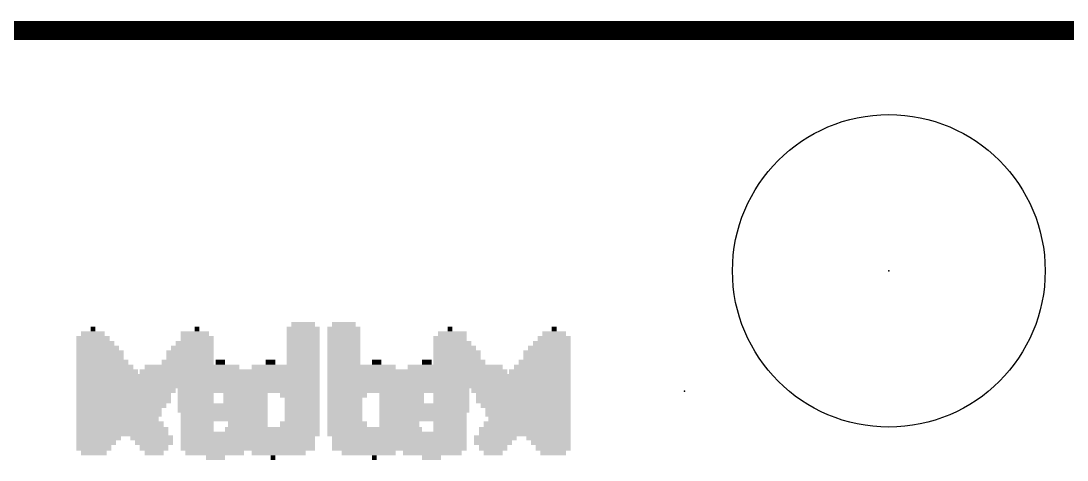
# Model space of a CAD drawing. Extents: x -17 to 166, y -13 to 51.
# Drawn here: x 13.7 to 24.74, y 31.02 to 35.66 of the extents above; entities that cross this region are included whole.
import ezdxf

# ---------------------------------------------------------------- set-up
doc = ezdxf.new("R2010")
doc.units = 0
for name, color, linetype in [('1', 12, 'CONTINUOUS'), ('16', 132, 'CONTINUOUS'), ('20', 31, 'CONTINUOUS'), ('21', 41, 'CONTINUOUS'), ('22', 40, 'CONTINUOUS'), ('23', 53, 'CONTINUOUS'), ('24', 53, 'CONTINUOUS')]:
    doc.layers.add(name, color=color, linetype=linetype)

# ---------------------------------------------------------------- blocks, each defined once
blk = doc.blocks.new('RECT')
blk.add_solid([(-0.5, -0.5), (0.5, -0.5), (-0.5, 0.5), (0.5, 0.5)])

msp = doc.modelspace()

# ---------------------------------------------------------------- linework, layer by layer
at = {"layer": '1', "const_width": 0.2032}
msp.add_lwpolyline([(0, 35.56), (25.4, 35.56)], dxfattribs=at)
at = {"layer": '16', "const_width": 0.2032}
msp.add_lwpolyline([(0, 35.56), (25.4, 35.56)], dxfattribs=at)
at = {"layer": '20', "const_width": 0.2032}
msp.add_lwpolyline([(0, 35.56), (60.96, 35.56)], dxfattribs=at)
at = {"layer": '20'}
msp.add_circle((22.86, 33.02), 1.651, dxfattribs=at)
at = {"layer": '23'}
msp.add_point((22.86, 33.02), dxfattribs=at)
at = {"layer": '24'}
msp.add_point((20.701, 31.75), dxfattribs=at)

# ---------------------------------------------------------------- block references
at = {"layer": '21'}
for p, xscale, yscale in [((17.106, 32.455), 0.25, 0.05), ((14.456, 32.355), 0.25, 0.05), ((14.456, 32.405), 0.05, 0.05), ((15.531, 32.355), 0.3, 0.05), ((15.556, 32.405), 0.05, 0.05), ((17.106, 32.405), 0.35, 0.05), ((17.106, 32.355), 0.35, 0.05), ((14.456, 32.305), 0.35, 0.05), ((14.481, 32.255), 0.4, 0.05), ((15.531, 32.255), 0.4, 0.05), ((15.556, 32.305), 0.35, 0.05), ((17.106, 32.305), 0.35, 0.05), ((17.106, 32.255), 0.35, 0.05), ((14.506, 32.205), 0.45, 0.05), ((14.531, 32.155), 0.5, 0.05), ((15.481, 32.155), 0.5, 0.05), ((15.506, 32.205), 0.45, 0.05), ((17.106, 32.205), 0.35, 0.05), ((17.106, 32.155), 0.35, 0.05), ((14.531, 32.105), 0.5, 0.05), ((14.556, 32.055), 0.55, 0.05), ((15.456, 32.055), 0.55, 0.05), ((15.481, 32.105), 0.5, 0.05), ((16.331, 32.055), 0.1, 0.05), ((17.106, 32.105), 0.35, 0.05), ((17.106, 32.055), 0.35, 0.05), ((17.981, 32.055), 0.1, 0.05), ((14.581, 32.005), 0.6, 0.05), ((14.606, 31.955), 0.65, 0.05), ((14.606, 31.905), 0.65, 0.05), ((15.406, 31.955), 0.65, 0.05), ((15.406, 31.905), 0.65, 0.05), ((15.431, 32.005), 0.6, 0.05), ((16.331, 31.905), 0.7, 0.05), ((16.331, 31.955), 0.6, 0.05), ((16.356, 32.005), 0.45, 0.05), ((17.106, 32.005), 0.35, 0.05), ((17.106, 31.955), 0.35, 0.05), ((17.106, 31.905), 0.35, 0.05), ((18.006, 31.905), 0.75, 0.05), ((18.006, 31.955), 0.65, 0.05), ((18.006, 32.005), 0.45, 0.05), ((18.681, 31.905), 0.4, 0.05), ((18.681, 31.955), 0.3, 0.05), ((18.681, 32.005), 0.2, 0.05), ((19.281, 31.905), 0.4, 0.05), ((19.281, 31.955), 0.3, 0.05), ((19.281, 32.005), 0.2, 0.05), ((14.631, 31.855), 0.7, 0.05), ((15.006, 31.805), 1.45, 0.05), ((15.381, 31.855), 0.7, 0.05), ((16.331, 31.805), 0.9, 0.05), ((16.331, 31.855), 0.8, 0.05), ((17.106, 31.855), 0.35, 0.05), ((17.106, 31.805), 0.35, 0.05), ((17.981, 31.805), 0.9, 0.05), ((17.981, 31.855), 0.8, 0.05), ((18.706, 31.855), 0.45, 0.05), ((18.981, 31.805), 0.9, 0.05), ((19.256, 31.855), 0.45, 0.05), ((14.456, 31.755), 0.35, 0.05), ((14.456, 31.705), 0.35, 0.05), ((15.006, 31.755), 0.65, 0.05), ((14.981, 31.705), 0.6, 0.05), ((15.556, 31.755), 0.35, 0.05), ((15.556, 31.705), 0.35, 0.05), ((16.031, 31.705), 0.4, 0.05), ((16.331, 31.755), 0.9, 0.05), ((16.631, 31.705), 0.4, 0.05), ((17.106, 31.755), 0.35, 0.05), ((17.106, 31.705), 0.35, 0.05), ((17.681, 31.705), 0.4, 0.05), ((17.981, 31.755), 0.9, 0.05), ((18.281, 31.705), 0.3, 0.05), ((18.981, 31.755), 0.9, 0.05), ((18.981, 31.705), 0.8, 0.05), ((14.456, 31.65), 0.35, 0.06), ((14.456, 31.595), 0.35, 0.05), ((15.006, 31.65), 0.55, 0.06), ((15.006, 31.595), 0.45, 0.05), ((15.556, 31.65), 0.35, 0.06), ((15.556, 31.595), 0.35, 0.05), ((16.006, 31.65), 0.35, 0.06), ((16.006, 31.595), 0.35, 0.05), ((16.656, 31.65), 0.35, 0.06), ((16.656, 31.595), 0.35, 0.05), ((17.106, 31.65), 0.35, 0.06), ((17.106, 31.595), 0.35, 0.05), ((17.656, 31.65), 0.35, 0.06), ((17.956, 31.595), 0.95, 0.05), ((18.281, 31.65), 0.3, 0.06), ((18.981, 31.65), 0.7, 0.06), ((18.981, 31.595), 0.6, 0.05), ((14.456, 31.545), 0.35, 0.05), ((14.456, 31.505), 0.35, 0.05), ((15.006, 31.545), 0.35, 0.05), ((15.006, 31.505), 0.35, 0.05), ((15.556, 31.545), 0.35, 0.05), ((15.556, 31.505), 0.35, 0.05), ((16.006, 31.545), 0.35, 0.05), ((16.006, 31.505), 0.35, 0.05), ((16.656, 31.545), 0.35, 0.05), ((16.656, 31.505), 0.35, 0.05), ((17.106, 31.545), 0.35, 0.05), ((17.106, 31.505), 0.35, 0.05), ((17.956, 31.545), 0.95, 0.05), ((17.931, 31.505), 0.9, 0.05), ((18.981, 31.505), 0.6, 0.05), ((18.981, 31.545), 0.5, 0.05), ((14.456, 31.455), 0.35, 0.05), ((14.456, 31.4), 0.35, 0.06), ((15.006, 31.455), 0.25, 0.05), ((15.556, 31.455), 0.35, 0.05), ((15.556, 31.4), 0.35, 0.06), ((16.006, 31.455), 0.35, 0.05), ((16.081, 31.4), 0.4, 0.06), ((16.631, 31.4), 0.4, 0.06), ((16.656, 31.455), 0.35, 0.05), ((17.106, 31.455), 0.35, 0.05), ((17.106, 31.4), 0.35, 0.06), ((17.906, 31.455), 0.85, 0.05), ((17.681, 31.4), 0.4, 0.06), ((18.981, 31.4), 0.8, 0.06), ((18.981, 31.455), 0.7, 0.05), ((14.456, 31.345), 0.35, 0.05), ((14.456, 31.295), 0.35, 0.05), ((14.456, 31.255), 0.35, 0.05), ((15.556, 31.345), 0.35, 0.05), ((15.556, 31.295), 0.35, 0.05), ((15.556, 31.255), 0.35, 0.05), ((16.331, 31.345), 0.9, 0.05), ((16.331, 31.295), 0.9, 0.05), ((16.331, 31.255), 0.8, 0.05), ((17.181, 31.345), 0.5, 0.05), ((17.181, 31.295), 0.5, 0.05), ((17.206, 31.255), 0.45, 0.05), ((17.731, 31.345), 0.4, 0.05), ((17.956, 31.295), 0.85, 0.05), ((17.981, 31.255), 0.8, 0.05), ((18.256, 31.345), 0.15, 0.05), ((18.706, 31.255), 0.45, 0.05), ((18.981, 31.345), 0.9, 0.05), ((18.981, 31.295), 0.9, 0.05), ((19.256, 31.255), 0.45, 0.05), ((14.456, 31.205), 0.35, 0.05), ((14.456, 31.15), 0.35, 0.06), ((15.556, 31.205), 0.35, 0.05), ((15.556, 31.15), 0.35, 0.06), ((16.331, 31.205), 0.7, 0.05), ((16.331, 31.15), 0.6, 0.06), ((17.206, 31.205), 0.45, 0.05), ((17.206, 31.15), 0.45, 0.06), ((18.006, 31.205), 0.75, 0.05), ((18.031, 31.15), 0.7, 0.06), ((18.681, 31.205), 0.4, 0.05), ((18.681, 31.15), 0.3, 0.06), ((19.281, 31.205), 0.4, 0.05), ((19.281, 31.15), 0.3, 0.06), ((14.456, 31.095), 0.25, 0.05), ((15.556, 31.095), 0.25, 0.05), ((16.331, 31.095), 0.4, 0.05), ((16.356, 31.045), 0.05, 0.05), ((17.256, 31.095), 0.35, 0.05), ((18.031, 31.095), 0.6, 0.05), ((18.031, 31.045), 0.2, 0.05), ((18.681, 31.095), 0.2, 0.05), ((19.281, 31.095), 0.2, 0.05)]:
    msp.add_blockref('RECT', p, dxfattribs=dict(at, xscale=xscale, yscale=yscale))
at = {"layer": '22', "rotation": 180}
for p, xscale, yscale in [((16.676, 32.455), 0.25, 0.05), ((16.676, 32.405), 0.35, 0.05), ((16.676, 32.355), 0.35, 0.05), ((18.251, 32.355), 0.3, 0.05), ((18.226, 32.405), 0.05, 0.05), ((19.326, 32.355), 0.25, 0.05), ((19.326, 32.405), 0.05, 0.05), ((16.676, 32.305), 0.35, 0.05), ((16.676, 32.255), 0.35, 0.05), ((18.226, 32.305), 0.35, 0.05), ((18.251, 32.255), 0.4, 0.05), ((19.301, 32.255), 0.4, 0.05), ((19.326, 32.305), 0.35, 0.05), ((16.676, 32.205), 0.35, 0.05), ((16.676, 32.155), 0.35, 0.05), ((18.276, 32.205), 0.45, 0.05), ((18.301, 32.155), 0.5, 0.05), ((19.251, 32.155), 0.5, 0.05), ((19.276, 32.205), 0.45, 0.05), ((15.801, 32.055), 0.1, 0.05), ((16.676, 32.105), 0.35, 0.05), ((16.676, 32.055), 0.35, 0.05), ((17.451, 32.055), 0.1, 0.05), ((18.301, 32.105), 0.5, 0.05), ((18.326, 32.055), 0.55, 0.05), ((19.226, 32.055), 0.55, 0.05), ((19.251, 32.105), 0.5, 0.05), ((14.501, 31.905), 0.4, 0.05), ((14.501, 31.955), 0.3, 0.05), ((14.501, 32.005), 0.2, 0.05), ((15.101, 31.905), 0.4, 0.05), ((15.101, 31.955), 0.3, 0.05), ((15.101, 32.005), 0.2, 0.05), ((15.776, 31.905), 0.75, 0.05), ((15.776, 31.955), 0.65, 0.05), ((15.776, 32.005), 0.45, 0.05), ((16.676, 32.005), 0.35, 0.05), ((16.676, 31.955), 0.35, 0.05), ((16.676, 31.905), 0.35, 0.05), ((17.451, 31.905), 0.7, 0.05), ((17.451, 31.955), 0.6, 0.05), ((17.426, 32.005), 0.45, 0.05), ((18.351, 32.005), 0.6, 0.05), ((18.376, 31.955), 0.65, 0.05), ((18.376, 31.905), 0.65, 0.05), ((19.176, 31.955), 0.65, 0.05), ((19.176, 31.905), 0.65, 0.05), ((19.201, 32.005), 0.6, 0.05), ((14.526, 31.855), 0.45, 0.05), ((14.801, 31.805), 0.9, 0.05), ((15.076, 31.855), 0.45, 0.05), ((15.801, 31.805), 0.9, 0.05), ((15.801, 31.855), 0.8, 0.05), ((16.676, 31.855), 0.35, 0.05), ((16.676, 31.805), 0.35, 0.05), ((17.451, 31.805), 0.9, 0.05), ((17.451, 31.855), 0.8, 0.05), ((18.401, 31.855), 0.7, 0.05), ((18.776, 31.805), 1.45, 0.05), ((19.151, 31.855), 0.7, 0.05), ((14.801, 31.755), 0.9, 0.05), ((14.801, 31.705), 0.8, 0.05), ((15.801, 31.755), 0.9, 0.05), ((15.501, 31.705), 0.3, 0.05), ((16.101, 31.705), 0.4, 0.05), ((16.676, 31.755), 0.35, 0.05), ((16.676, 31.705), 0.35, 0.05), ((17.151, 31.705), 0.4, 0.05), ((17.451, 31.755), 0.9, 0.05), ((17.751, 31.705), 0.4, 0.05), ((18.226, 31.755), 0.35, 0.05), ((18.226, 31.705), 0.35, 0.05), ((18.776, 31.755), 0.65, 0.05), ((18.801, 31.705), 0.6, 0.05), ((19.326, 31.755), 0.35, 0.05), ((19.326, 31.705), 0.35, 0.05), ((14.801, 31.65), 0.7, 0.06), ((14.801, 31.595), 0.6, 0.05), ((15.501, 31.65), 0.3, 0.06), ((15.826, 31.595), 0.95, 0.05), ((16.126, 31.65), 0.35, 0.06), ((16.676, 31.65), 0.35, 0.06), ((16.676, 31.595), 0.35, 0.05), ((17.126, 31.65), 0.35, 0.06), ((17.126, 31.595), 0.35, 0.05), ((17.776, 31.65), 0.35, 0.06), ((17.776, 31.595), 0.35, 0.05), ((18.226, 31.65), 0.35, 0.06), ((18.226, 31.595), 0.35, 0.05), ((18.776, 31.65), 0.55, 0.06), ((18.776, 31.595), 0.45, 0.05), ((19.326, 31.65), 0.35, 0.06), ((19.326, 31.595), 0.35, 0.05), ((14.801, 31.505), 0.6, 0.05), ((14.801, 31.545), 0.5, 0.05), ((15.826, 31.545), 0.95, 0.05), ((15.851, 31.505), 0.9, 0.05), ((16.676, 31.545), 0.35, 0.05), ((16.676, 31.505), 0.35, 0.05), ((17.126, 31.545), 0.35, 0.05), ((17.126, 31.505), 0.35, 0.05), ((17.776, 31.545), 0.35, 0.05), ((17.776, 31.505), 0.35, 0.05), ((18.226, 31.545), 0.35, 0.05), ((18.226, 31.505), 0.35, 0.05), ((18.776, 31.545), 0.35, 0.05), ((18.776, 31.505), 0.35, 0.05), ((19.326, 31.545), 0.35, 0.05), ((19.326, 31.505), 0.35, 0.05), ((14.801, 31.4), 0.8, 0.06), ((14.801, 31.455), 0.7, 0.05), ((15.876, 31.455), 0.85, 0.05), ((16.101, 31.4), 0.4, 0.06), ((16.676, 31.455), 0.35, 0.05), ((16.676, 31.4), 0.35, 0.06), ((17.126, 31.455), 0.35, 0.05), ((17.151, 31.4), 0.4, 0.06), ((17.701, 31.4), 0.4, 0.06), ((17.776, 31.455), 0.35, 0.05), ((18.226, 31.455), 0.35, 0.05), ((18.226, 31.4), 0.35, 0.06), ((18.776, 31.455), 0.25, 0.05), ((19.326, 31.455), 0.35, 0.05), ((19.326, 31.4), 0.35, 0.06), ((14.526, 31.255), 0.45, 0.05), ((14.801, 31.345), 0.9, 0.05), ((14.801, 31.295), 0.9, 0.05), ((15.076, 31.255), 0.45, 0.05), ((15.826, 31.295), 0.85, 0.05), ((15.801, 31.255), 0.8, 0.05), ((15.526, 31.345), 0.15, 0.05), ((16.051, 31.345), 0.4, 0.05), ((16.601, 31.345), 0.5, 0.05), ((16.601, 31.295), 0.5, 0.05), ((16.576, 31.255), 0.45, 0.05), ((17.451, 31.345), 0.9, 0.05), ((17.451, 31.295), 0.9, 0.05), ((17.451, 31.255), 0.8, 0.05), ((18.226, 31.345), 0.35, 0.05), ((18.226, 31.295), 0.35, 0.05), ((18.226, 31.255), 0.35, 0.05), ((19.326, 31.345), 0.35, 0.05), ((19.326, 31.295), 0.35, 0.05), ((19.326, 31.255), 0.35, 0.05), ((14.501, 31.205), 0.4, 0.05), ((14.501, 31.15), 0.3, 0.06), ((15.101, 31.205), 0.4, 0.05), ((15.101, 31.15), 0.3, 0.06), ((15.776, 31.205), 0.75, 0.05), ((15.751, 31.15), 0.7, 0.06), ((16.576, 31.205), 0.45, 0.05), ((16.576, 31.15), 0.45, 0.06), ((17.451, 31.205), 0.7, 0.05), ((17.451, 31.15), 0.6, 0.06), ((18.226, 31.205), 0.35, 0.05), ((18.226, 31.15), 0.35, 0.06), ((19.326, 31.205), 0.35, 0.05), ((19.326, 31.15), 0.35, 0.06), ((14.501, 31.095), 0.2, 0.05), ((15.101, 31.095), 0.2, 0.05), ((15.751, 31.095), 0.6, 0.05), ((15.751, 31.045), 0.2, 0.05), ((16.526, 31.095), 0.35, 0.05), ((17.451, 31.095), 0.4, 0.05), ((17.426, 31.045), 0.05, 0.05), ((18.226, 31.095), 0.25, 0.05), ((19.326, 31.095), 0.25, 0.05)]:
    msp.add_blockref('RECT', p, dxfattribs=dict(at, xscale=xscale, yscale=yscale))

doc.saveas('drawing.dxf')
